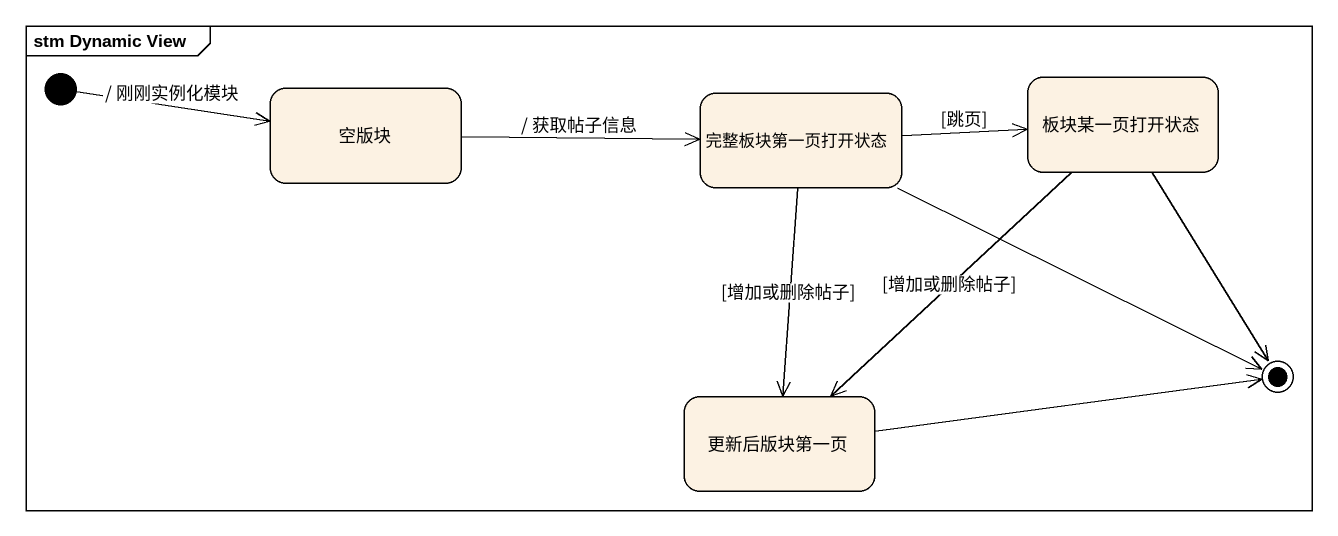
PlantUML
@startuml
mainframe stm Dynamic View
hide empty description
state 空版块
state 完整板块第一页打开状态
state 板块某一页打开状态
state 更新后版块第一页
[*] -right-> 空版块 : / 刚刚实例化模块
空版块 -right-> 完整板块第一页打开状态 : / 获取帖子信息
完整板块第一页打开状态 -right-> 板块某一页打开状态 : [跳页]
完整板块第一页打开状态 --> 更新后版块第一页 : [增加或删除帖子]
板块某一页打开状态 --> 更新后版块第一页 : [增加或删除帖子]
完整板块第一页打开状态 -right-> [*]
板块某一页打开状态 --> [*]
更新后版块第一页 -right-> [*]
@enduml
